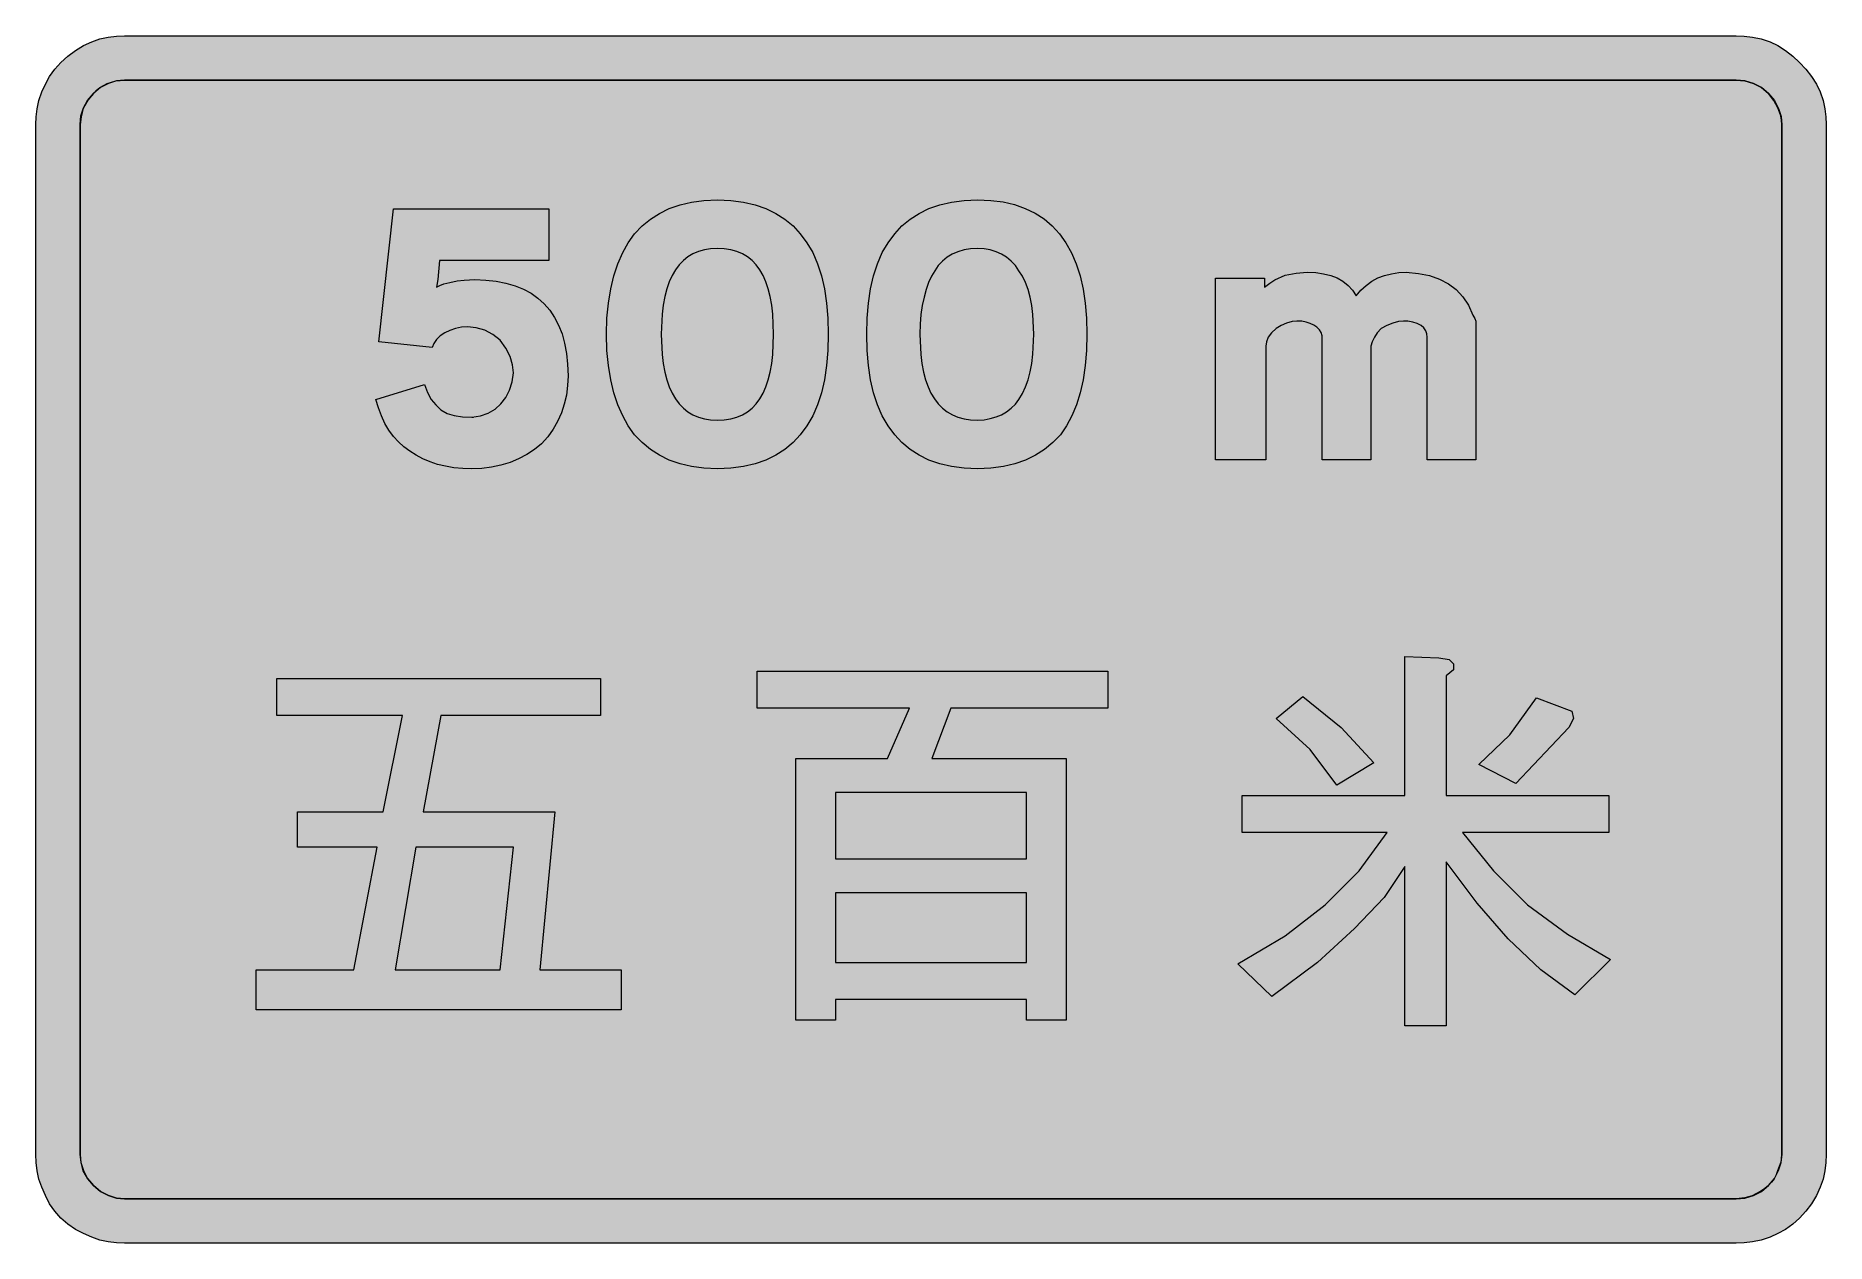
# Model space of a CAD drawing. Header units: metres. Extents: x 103 to 466, y 14 to 259.
import ezdxf

# ---------------------------------------------------------------- set-up
doc = ezdxf.new("R2010")
doc.units = ezdxf.units.M
for name, color, linetype, true_color in [('FILL_BLACK_000000', 7, 'Continuous', 0x000000), ('FILL_WHITE_FFFFFF', 7, 'Continuous', 0xffffff), ('STROKE_BLACK_000000', 7, 'Continuous', 0x000000)]:
    doc.layers.add(name, color=color, linetype=linetype, true_color=true_color)

msp = doc.modelspace()

# ---------------------------------------------------------------- hatches: boundary and pattern name
at = {"layer": 'FILL_BLACK_000000', "true_color": 0x000000}
h = msp.add_hatch(color=7, dxfattribs=at)
h.dxf.hatch_style = 1
h.paths.add_polyline_path([(450.91, 259.18), (452.67, 258.81), (454.47, 258.24), (456.04, 257.46), (457.58, 256.48), (459.07, 255.33), (460.47, 254.04), (461.76, 252.64), (462.91, 251.15), (463.89, 249.61), (464.67, 248.04), (465.24, 246.29), (465.61, 244.63), (465.81, 243.02), (465.87, 241.44), (465.87, 32.34), (465.81, 30.72), (465.61, 29.04), (465.24, 27.36), (464.67, 25.74), (463.89, 24), (462.91, 22.36), (461.76, 20.85), (460.47, 19.44), (459.07, 18.2), (457.58, 17.15), (456.04, 16.28), (454.47, 15.54), (452.67, 14.97), (450.91, 14.6), (449.2, 14.4), (447.57, 14.34), (120.57, 14.34), (118.95, 14.4), (117.27, 14.6), (115.59, 14.97), (113.97, 15.54), (112.23, 16.28), (110.6, 17.15), (109.08, 18.2), (107.67, 19.44), (106.43, 20.85), (105.38, 22.36), (104.51, 24), (103.77, 25.74), (103.2, 27.36), (102.83, 29.04), (102.63, 30.72), (102.57, 32.34), (102.57, 241.44), (102.63, 243.02), (102.83, 244.63), (103.2, 246.29), (103.77, 248.04), (104.51, 249.61), (105.38, 251.15), (106.43, 252.64), (107.67, 254.04), (109.08, 255.33), (110.6, 256.48), (112.23, 257.46), (113.97, 258.24), (115.59, 258.81), (117.27, 259.18), (118.95, 259.38), (120.57, 259.44), (447.57, 259.44), (449.2, 259.38), (450.91, 259.18)])
h.paths.add_polyline_path([(118.95, 250.27), (117.31, 249.77), (115.72, 248.92), (114.27, 247.74), (113.11, 246.35), (112.17, 244.74), (111.76, 242.98), (111.57, 241.44), (111.57, 32.34), (111.74, 30.72), (112.25, 29.08), (113.09, 27.49), (114.27, 26.04), (115.72, 24.86), (117.31, 24.01), (118.95, 23.51), (120.57, 23.34), (447.57, 23.34), (449.36, 23.51), (451.1, 24.01), (452.72, 24.86), (454.17, 26.04), (455.35, 27.49), (456.2, 29.08), (456.7, 30.72), (456.87, 32.34), (456.87, 241.44), (456.82, 242.33), (456.66, 243.18), (456.08, 244.81), (455.22, 246.33), (454.17, 247.74), (452.72, 248.92), (451.1, 249.77), (449.36, 250.27), (447.57, 250.44), (120.57, 250.44), (118.95, 250.27)], flags=16)
h = msp.add_hatch(color=7, dxfattribs=at)
h.dxf.hatch_style = 1
h.paths.add_polyline_path([(263.03, 192.49), (262.59, 189.62), (261.98, 186.95), (261.19, 184.5), (260.21, 182.26), (259.03, 180.24), (257.67, 178.44), (256.22, 176.85), (254.58, 175.46), (252.75, 174.28), (250.73, 173.3), (248.53, 172.54), (246.15, 171.99), (243.6, 171.65), (240.87, 171.54), (238.15, 171.65), (235.63, 171.99), (233.29, 172.54), (231.12, 173.3), (229.12, 174.28), (227.29, 175.46), (225.6, 176.85), (224.07, 178.44), (222.79, 180.24), (221.66, 182.26), (220.68, 184.5), (219.87, 186.95), (219.22, 189.62), (218.75, 192.49), (218.47, 195.56), (218.37, 198.84), (218.47, 202.12), (218.75, 205.19), (219.22, 208.06), (219.87, 210.73), (220.68, 213.18), (221.66, 215.42), (222.79, 217.44), (224.07, 219.24), (225.6, 220.83), (227.29, 222.22), (229.12, 223.4), (231.12, 224.38), (233.29, 225.14), (235.63, 225.69), (238.15, 226.03), (240.87, 226.14), (243.6, 226.03), (246.15, 225.69), (248.53, 225.14), (250.73, 224.38), (252.75, 223.4), (254.58, 222.22), (256.22, 220.83), (257.67, 219.24), (259.03, 217.44), (260.21, 215.42), (261.19, 213.18), (261.98, 210.73), (262.59, 208.06), (263.03, 205.19), (263.29, 202.12), (263.37, 198.84), (263.29, 195.56), (263.03, 192.49)])
h.paths.add_polyline_path([(251.89, 204.79), (251.59, 206.49), (251.2, 208.06), (250.72, 209.49), (250.15, 210.78), (249.5, 211.93), (248.75, 212.94), (247.9, 213.82), (246.97, 214.56), (245.94, 215.17), (244.82, 215.64), (243.6, 215.97), (242.28, 216.17), (240.87, 216.24), (239.51, 216.17), (238.23, 215.97), (237.03, 215.64), (235.92, 215.17), (234.9, 214.56), (233.97, 213.82), (233.12, 212.94), (232.36, 211.93), (231.68, 210.78), (231.1, 209.49), (230.6, 208.06), (230.2, 206.49), (229.88, 204.79), (229.65, 202.95), (229.47, 198.84), (229.65, 194.73), (229.88, 192.89), (230.2, 191.19), (230.6, 189.62), (231.1, 188.19), (231.68, 186.9), (232.36, 185.75), (233.12, 184.74), (233.97, 183.86), (234.9, 183.12), (235.92, 182.51), (237.03, 182.04), (238.23, 181.71), (239.51, 181.51), (240.87, 181.44), (242.28, 181.51), (243.6, 181.71), (244.82, 182.04), (245.94, 182.51), (246.97, 183.12), (247.9, 183.86), (248.75, 184.74), (249.5, 185.75), (250.15, 186.9), (250.72, 188.19), (251.2, 189.62), (251.59, 191.19), (251.89, 192.89), (252.1, 194.73), (252.27, 198.84), (252.1, 202.95), (251.89, 204.79)], flags=16)
h = msp.add_hatch(color=7, dxfattribs=at)
h.dxf.hatch_style = 1
h.paths.add_polyline_path([(315.53, 192.49), (315.11, 189.62), (314.52, 186.95), (313.76, 184.5), (312.83, 182.26), (311.74, 180.24), (310.47, 178.44), (308.94, 176.85), (307.25, 175.46), (305.42, 174.28), (303.42, 173.3), (301.25, 172.54), (298.91, 171.99), (296.39, 171.65), (293.67, 171.54), (290.94, 171.65), (288.39, 171.99), (286.01, 172.54), (283.81, 173.3), (281.79, 174.28), (279.96, 175.46), (278.32, 176.85), (276.87, 178.44), (275.51, 180.24), (274.33, 182.26), (273.35, 184.5), (272.56, 186.95), (271.95, 189.62), (271.51, 192.49), (271.25, 195.56), (271.17, 198.84), (271.25, 202.12), (271.51, 205.19), (271.95, 208.06), (272.56, 210.73), (273.35, 213.18), (274.33, 215.42), (275.51, 217.44), (276.87, 219.24), (278.32, 220.83), (279.96, 222.22), (281.79, 223.4), (283.81, 224.38), (286.01, 225.14), (288.39, 225.69), (290.94, 226.03), (293.67, 226.14), (296.34, 226.03), (298.84, 225.71), (301.18, 225.16), (303.34, 224.41), (305.33, 223.43), (307.15, 222.25), (308.8, 220.85), (310.28, 219.24), (311.59, 217.42), (312.72, 215.39), (313.68, 213.15), (314.47, 210.7), (315.08, 208.04), (315.52, 205.18), (315.78, 202.11), (315.87, 198.84), (315.79, 195.56), (315.53, 192.49)])
h.paths.add_polyline_path([(304.67, 204.71), (304.36, 206.41), (303.94, 207.97), (303.42, 209.39), (302.8, 210.64), (302.07, 211.74), (301.34, 212.79), (300.5, 213.71), (299.57, 214.48), (298.55, 215.11), (297.44, 215.61), (296.25, 215.96), (294.99, 216.17), (293.67, 216.24), (292.25, 216.17), (290.92, 215.96), (289.68, 215.61), (288.53, 215.11), (287.49, 214.48), (286.54, 213.71), (285.7, 212.79), (284.97, 211.74), (284.32, 210.64), (283.74, 209.39), (283.23, 207.97), (282.8, 206.41), (282.44, 204.71), (282.19, 202.88), (282.03, 200.92), (281.97, 198.84), (282.15, 194.73), (282.38, 192.89), (282.7, 191.19), (283.11, 189.62), (283.62, 188.19), (284.21, 186.9), (284.9, 185.75), (285.67, 184.74), (286.54, 183.86), (287.5, 183.12), (288.55, 182.51), (289.69, 182.04), (290.93, 181.71), (292.25, 181.51), (293.67, 181.44), (294.99, 181.51), (296.25, 181.72), (297.44, 182.06), (298.55, 182.53), (299.57, 183.12), (300.5, 183.84), (301.34, 184.68), (302.07, 185.64), (302.8, 186.83), (303.42, 188.17), (303.94, 189.63), (304.36, 191.23), (304.67, 192.95), (304.9, 194.79), (305.07, 198.84), (304.9, 202.88), (304.67, 204.71)], flags=16)
h = msp.add_hatch(color=7, dxfattribs=at)
h.dxf.hatch_style = 1
h.paths.add_polyline_path([(192.8, 182.3), (194.37, 182.86), (195.76, 183.67), (196.96, 184.74), (197.95, 186.03), (198.71, 187.52), (199.22, 189.2), (199.47, 191.04), (199.3, 192.66), (198.8, 194.34), (197.95, 196.02), (196.77, 197.64), (195.32, 198.82), (193.7, 199.66), (191.96, 200.17), (190.17, 200.34), (188.94, 200.26), (187.74, 200.02), (186.6, 199.64), (185.56, 199.14), (184.64, 198.52), (183.88, 197.81), (183.32, 197.01), (182.97, 196.14), (172.17, 197.34), (175.17, 224.34), (206.67, 224.34), (206.67, 213.84), (184.47, 213.84), (184.17, 209.94), (183.87, 208.44), (184.55, 208.78), (185.39, 209.07), (186.57, 209.34), (188.08, 209.69), (189.46, 209.86), (191.67, 209.94), (193.91, 209.86), (196.01, 209.63), (197.98, 209.25), (199.81, 208.71), (201.5, 208.02), (203.06, 207.17), (204.47, 206.18), (205.73, 205.03), (206.86, 203.73), (207.83, 202.28), (208.66, 200.68), (209.35, 198.93), (209.88, 197.03), (210.26, 194.98), (210.49, 192.78), (210.57, 190.44), (210.49, 188.44), (210.23, 186.51), (209.81, 184.65), (209.22, 182.87), (208.46, 181.16), (207.53, 179.56), (206.44, 178.05), (205.17, 176.64), (203.75, 175.47), (202.21, 174.45), (200.55, 173.58), (198.8, 172.85), (196.96, 172.28), (195.05, 171.87), (193.08, 171.62), (191.07, 171.54), (189.2, 171.6), (187.41, 171.77), (185.71, 172.05), (184.1, 172.44), (182.56, 172.95), (181.11, 173.56), (179.75, 174.3), (178.47, 175.14), (177.28, 176), (176.17, 176.99), (175.15, 178.12), (174.23, 179.38), (173.41, 180.76), (172.69, 182.27), (172.08, 183.9), (171.57, 185.64), (181.47, 188.64), (182.03, 187), (182.78, 185.64), (183.71, 184.51), (184.77, 183.54), (186.01, 182.8), (187.47, 182.34), (189.16, 182.11), (191.07, 182.04), (192.8, 182.3)])
h = msp.add_hatch(color=7, dxfattribs=at)
h.dxf.hatch_style = 1
h.paths.add_polyline_path([(379.07, 201.43), (377.93, 201.13), (376.74, 200.65), (375.57, 200.04), (374.78, 199.14), (374.18, 198.24), (373.76, 197.34), (373.47, 196.44), (373.47, 196.14), (373.47, 173.34), (363.57, 173.34), (363.57, 198.24), (363.57, 198.54), (363.38, 199.19), (363.03, 199.77), (362.54, 200.28), (361.92, 200.72), (361.19, 201.07), (360.36, 201.32), (359.45, 201.48), (358.47, 201.54), (357.48, 201.43), (356.37, 201.13), (355.26, 200.65), (354.27, 200.04), (353.31, 199.14), (352.66, 198.24), (352.29, 197.34), (352.17, 196.44), (352.17, 196.14), (352.17, 173.34), (341.97, 173.34), (341.97, 210.24), (351.87, 210.24), (351.87, 208.44), (352.95, 209.24), (353.97, 209.87), (356.07, 210.84), (358.32, 211.25), (360.57, 211.44), (362.3, 211.37), (363.89, 211.15), (365.34, 210.79), (366.65, 210.28), (367.81, 209.61), (368.84, 208.78), (369.72, 207.79), (370.47, 206.64), (371.43, 207.79), (372.49, 208.78), (373.64, 209.61), (374.9, 210.28), (376.23, 210.79), (377.64, 211.15), (379.12, 211.37), (380.67, 211.44), (383.15, 211.21), (385.4, 210.76), (387.42, 210.06), (389.22, 209.12), (390.8, 207.92), (392.15, 206.46), (393.27, 204.74), (394.17, 202.74), (394.58, 202.03), (394.77, 201.54), (394.77, 200.04), (394.77, 199.74), (394.77, 173.34), (384.87, 173.34), (384.87, 198.24), (384.81, 198.91), (384.61, 199.55), (384.24, 200.14), (383.67, 200.64), (382.9, 201.03), (381.98, 201.31), (381.01, 201.48), (380.07, 201.54), (379.07, 201.43)])
h = msp.add_hatch(color=7, dxfattribs=at)
h.dxf.hatch_style = 1
h.paths.add_polyline_path([(347.37, 105.24), (380.37, 105.24), (380.37, 133.44), (387.27, 133.14), (389.37, 132.84), (390.27, 131.94), (390.27, 130.74), (388.77, 129.54), (388.77, 105.24), (421.77, 105.24), (421.77, 97.74), (392.07, 97.74), (398.37, 89.94), (405.27, 83.04), (413.37, 77.04), (422.07, 71.94), (414.87, 64.74), (407.97, 69.84), (401.37, 76.14), (395.07, 83.34), (388.77, 91.74), (388.77, 58.44), (380.37, 58.44), (380.37, 90.84), (376.17, 84.54), (370.17, 78.24), (362.67, 71.34), (353.37, 64.44), (346.47, 71.04), (356.07, 76.74), (364.17, 83.04), (371.07, 89.94), (376.77, 97.74), (347.37, 97.74), (347.37, 105.24)])
h = msp.add_hatch(color=7, dxfattribs=at)
h.dxf.hatch_style = 1
h.paths.add_polyline_path([(217.17, 121.44), (184.77, 121.44), (181.17, 101.94), (207.87, 101.94), (204.87, 69.84), (221.37, 69.84), (221.37, 61.74), (147.27, 61.74), (147.27, 69.84), (167.07, 69.84), (171.87, 94.74), (155.67, 94.74), (155.67, 101.94), (173.07, 101.94), (176.97, 121.44), (151.47, 121.44), (151.47, 128.94), (217.17, 128.94), (217.17, 121.44)])
h.paths.add_polyline_path([(199.47, 94.74), (179.67, 94.74), (175.47, 69.84), (196.77, 69.84), (199.47, 94.74)], flags=16)
h = msp.add_hatch(color=7, dxfattribs=at)
h.dxf.hatch_style = 1
h.paths.add_polyline_path([(320.07, 122.94), (288.27, 122.94), (284.37, 112.74), (311.67, 112.74), (311.67, 59.64), (303.57, 59.64), (303.57, 63.84), (264.87, 63.84), (264.87, 59.64), (256.77, 59.64), (256.77, 112.74), (275.37, 112.74), (279.87, 122.94), (248.97, 122.94), (248.97, 130.44), (320.07, 130.44), (320.07, 122.94)])
h.paths.add_polyline_path([(264.87, 105.84), (264.87, 92.34), (303.57, 92.34), (303.57, 105.84), (264.87, 105.84)], flags=16)
h.paths.add_polyline_path([(303.57, 85.44), (264.87, 85.44), (264.87, 71.34), (303.57, 71.34), (303.57, 85.44)], flags=16)
h = msp.add_hatch(color=7, dxfattribs=at)
h.dxf.hatch_style = 1
h.paths.add_polyline_path([(367.47, 119.04), (374.07, 111.84), (366.57, 107.34), (361.17, 114.54), (354.27, 120.84), (359.67, 125.34), (367.47, 119.04)])
h = msp.add_hatch(color=7, dxfattribs=at)
h.dxf.hatch_style = 1
h.paths.add_polyline_path([(401.67, 117.54), (407.07, 125.04), (414.27, 122.34), (414.57, 120.84), (413.67, 119.04), (402.87, 107.64), (395.37, 111.54), (401.67, 117.54)])
at = {"layer": 'FILL_WHITE_FFFFFF', "true_color": 0xffffff}
h = msp.add_hatch(color=7, dxfattribs=at)
h.dxf.hatch_style = 1
h.paths.add_polyline_path([(447.57, 250.44), (449.36, 250.27), (451.1, 249.77), (452.72, 248.92), (454.17, 247.74), (455.35, 246.29), (456.2, 244.7), (456.7, 243.06), (456.87, 241.44), (456.87, 32.34), (456.65, 30.8), (455.97, 29.04), (455.69, 28.19), (455.3, 27.43), (454.79, 26.72), (454.17, 26.04), (453.44, 25.42), (452.63, 24.88), (450.87, 23.94), (449.33, 23.53), (447.57, 23.34), (120.57, 23.34), (118.95, 23.51), (117.31, 24.01), (115.72, 24.86), (114.27, 26.04), (113.11, 27.43), (112.17, 29.04), (111.76, 30.8), (111.57, 32.34), (111.57, 241.44), (111.74, 243.18), (112.25, 244.81), (113.09, 246.33), (114.27, 247.74), (114.87, 248.37), (115.55, 248.92), (117.08, 249.77), (118.78, 250.27), (120.57, 250.44), (447.57, 250.44)])

# ---------------------------------------------------------------- linework, layer by layer
at = {"layer": 'FILL_BLACK_000000', "lineweight": 0, "true_color": 0x000000}
for points in [[(450.91, 259.18), (452.67, 258.81), (454.47, 258.24), (456.04, 257.46), (457.58, 256.48), (459.07, 255.33), (460.47, 254.04), (461.76, 252.64), (462.91, 251.15), (463.89, 249.61), (464.67, 248.04), (465.24, 246.29), (465.61, 244.63), (465.81, 243.02), (465.87, 241.44), (465.87, 32.34), (465.81, 30.72), (465.61, 29.04), (465.24, 27.36), (464.67, 25.74), (463.89, 24), (462.91, 22.36), (461.76, 20.85), (460.47, 19.44), (459.07, 18.2), (457.58, 17.15), (456.04, 16.28), (454.47, 15.54), (452.67, 14.97), (450.91, 14.6), (449.2, 14.4), (447.57, 14.34), (120.57, 14.34), (118.95, 14.4), (117.27, 14.6), (115.59, 14.97), (113.97, 15.54), (112.23, 16.28), (110.6, 17.15), (109.08, 18.2), (107.67, 19.44), (106.43, 20.85), (105.38, 22.36), (104.51, 24), (103.77, 25.74), (103.2, 27.36), (102.83, 29.04), (102.63, 30.72), (102.57, 32.34), (102.57, 241.44), (102.63, 243.02), (102.83, 244.63), (103.2, 246.29), (103.77, 248.04), (104.51, 249.61), (105.38, 251.15), (106.43, 252.64), (107.67, 254.04), (109.08, 255.33), (110.6, 256.48), (112.23, 257.46), (113.97, 258.24), (115.59, 258.81), (117.27, 259.18), (118.95, 259.38), (120.57, 259.44), (447.57, 259.44), (449.2, 259.38)], [(118.95, 250.27), (117.31, 249.77), (115.72, 248.92), (114.27, 247.74), (113.11, 246.35), (112.17, 244.74), (111.76, 242.98), (111.57, 241.44), (111.57, 32.34), (111.74, 30.72), (112.25, 29.08), (113.09, 27.49), (114.27, 26.04), (115.72, 24.86), (117.31, 24.01), (118.95, 23.51), (120.57, 23.34), (447.57, 23.34), (449.36, 23.51), (451.1, 24.01), (452.72, 24.86), (454.17, 26.04), (455.35, 27.49), (456.2, 29.08), (456.7, 30.72), (456.87, 32.34), (456.87, 241.44), (456.82, 242.33), (456.66, 243.18), (456.08, 244.81), (455.22, 246.33), (454.17, 247.74), (452.72, 248.92), (451.1, 249.77), (449.36, 250.27), (447.57, 250.44), (120.57, 250.44)], [(263.03, 192.49), (262.59, 189.62), (261.98, 186.95), (261.19, 184.5), (260.21, 182.26), (259.03, 180.24), (257.67, 178.44), (256.22, 176.85), (254.58, 175.46), (252.75, 174.28), (250.73, 173.3), (248.53, 172.54), (246.15, 171.99), (243.6, 171.65), (240.87, 171.54), (238.15, 171.65), (235.63, 171.99), (233.29, 172.54), (231.12, 173.3), (229.12, 174.28), (227.29, 175.46), (225.6, 176.85), (224.07, 178.44), (222.79, 180.24), (221.66, 182.26), (220.68, 184.5), (219.87, 186.95), (219.22, 189.62), (218.75, 192.49), (218.47, 195.56), (218.37, 198.84), (218.47, 202.12), (218.75, 205.19), (219.22, 208.06), (219.87, 210.73), (220.68, 213.18), (221.66, 215.42), (222.79, 217.44), (224.07, 219.24), (225.6, 220.83), (227.29, 222.22), (229.12, 223.4), (231.12, 224.38), (233.29, 225.14), (235.63, 225.69), (238.15, 226.03), (240.87, 226.14), (243.6, 226.03), (246.15, 225.69), (248.53, 225.14), (250.73, 224.38), (252.75, 223.4), (254.58, 222.22), (256.22, 220.83), (257.67, 219.24), (259.03, 217.44), (260.21, 215.42), (261.19, 213.18), (261.98, 210.73), (262.59, 208.06), (263.03, 205.19), (263.29, 202.12), (263.37, 198.84), (263.29, 195.56)], [(315.53, 192.49), (315.11, 189.62), (314.52, 186.95), (313.76, 184.5), (312.83, 182.26), (311.74, 180.24), (310.47, 178.44), (308.94, 176.85), (307.25, 175.46), (305.42, 174.28), (303.42, 173.3), (301.25, 172.54), (298.91, 171.99), (296.39, 171.65), (293.67, 171.54), (290.94, 171.65), (288.39, 171.99), (286.01, 172.54), (283.81, 173.3), (281.79, 174.28), (279.96, 175.46), (278.32, 176.85), (276.87, 178.44), (275.51, 180.24), (274.33, 182.26), (273.35, 184.5), (272.56, 186.95), (271.95, 189.62), (271.51, 192.49), (271.25, 195.56), (271.17, 198.84), (271.25, 202.12), (271.51, 205.19), (271.95, 208.06), (272.56, 210.73), (273.35, 213.18), (274.33, 215.42), (275.51, 217.44), (276.87, 219.24), (278.32, 220.83), (279.96, 222.22), (281.79, 223.4), (283.81, 224.38), (286.01, 225.14), (288.39, 225.69), (290.94, 226.03), (293.67, 226.14), (296.34, 226.03), (298.84, 225.71), (301.18, 225.16), (303.34, 224.41), (305.33, 223.43), (307.15, 222.25), (308.8, 220.85), (310.28, 219.24), (311.59, 217.42), (312.72, 215.39), (313.68, 213.15), (314.47, 210.7), (315.08, 208.04), (315.52, 205.18), (315.78, 202.11), (315.87, 198.84), (315.79, 195.56)], [(192.8, 182.3), (194.37, 182.86), (195.76, 183.67), (196.96, 184.74), (197.95, 186.03), (198.71, 187.52), (199.22, 189.2), (199.47, 191.04), (199.3, 192.66), (198.8, 194.34), (197.95, 196.02), (196.77, 197.64), (195.32, 198.82), (193.7, 199.66), (191.96, 200.17), (190.17, 200.34), (188.94, 200.26), (187.74, 200.02), (186.6, 199.64), (185.56, 199.14), (184.64, 198.52), (183.88, 197.81), (183.32, 197.01), (182.97, 196.14), (172.17, 197.34), (175.17, 224.34), (206.67, 224.34), (206.67, 213.84), (184.47, 213.84), (184.17, 209.94), (183.87, 208.44), (184.55, 208.78), (185.39, 209.07), (186.57, 209.34), (188.08, 209.69), (189.46, 209.86), (191.67, 209.94), (193.91, 209.86), (196.01, 209.63), (197.98, 209.25), (199.81, 208.71), (201.5, 208.02), (203.06, 207.17), (204.47, 206.18), (205.73, 205.03), (206.86, 203.73), (207.83, 202.28), (208.66, 200.68), (209.35, 198.93), (209.88, 197.03), (210.26, 194.98), (210.49, 192.78), (210.57, 190.44), (210.49, 188.44), (210.23, 186.51), (209.81, 184.65), (209.22, 182.87), (208.46, 181.16), (207.53, 179.56), (206.44, 178.05), (205.17, 176.64), (203.75, 175.47), (202.21, 174.45), (200.55, 173.58), (198.8, 172.85), (196.96, 172.28), (195.05, 171.87), (193.08, 171.62), (191.07, 171.54), (189.2, 171.6), (187.41, 171.77), (185.71, 172.05), (184.1, 172.44), (182.56, 172.95), (181.11, 173.56), (179.75, 174.3), (178.47, 175.14), (177.28, 176), (176.17, 176.99), (175.15, 178.12), (174.23, 179.38), (173.41, 180.76), (172.69, 182.27), (172.08, 183.9), (171.57, 185.64), (181.47, 188.64), (182.03, 187), (182.78, 185.64), (183.71, 184.51), (184.77, 183.54), (186.01, 182.8), (187.47, 182.34), (189.16, 182.11), (191.07, 182.04)], [(251.89, 204.79), (251.59, 206.49), (251.2, 208.06), (250.72, 209.49), (250.15, 210.78), (249.5, 211.93), (248.75, 212.94), (247.9, 213.82), (246.97, 214.56), (245.94, 215.17), (244.82, 215.64), (243.6, 215.97), (242.28, 216.17), (240.87, 216.24), (239.51, 216.17), (238.23, 215.97), (237.03, 215.64), (235.92, 215.17), (234.9, 214.56), (233.97, 213.82), (233.12, 212.94), (232.36, 211.93), (231.68, 210.78), (231.1, 209.49), (230.6, 208.06), (230.2, 206.49), (229.88, 204.79), (229.65, 202.95), (229.47, 198.84), (229.65, 194.73), (229.88, 192.89), (230.2, 191.19), (230.6, 189.62), (231.1, 188.19), (231.68, 186.9), (232.36, 185.75), (233.12, 184.74), (233.97, 183.86), (234.9, 183.12), (235.92, 182.51), (237.03, 182.04), (238.23, 181.71), (239.51, 181.51), (240.87, 181.44), (242.28, 181.51), (243.6, 181.71), (244.82, 182.04), (245.94, 182.51), (246.97, 183.12), (247.9, 183.86), (248.75, 184.74), (249.5, 185.75), (250.15, 186.9), (250.72, 188.19), (251.2, 189.62), (251.59, 191.19), (251.89, 192.89), (252.1, 194.73), (252.27, 198.84), (252.1, 202.95)], [(304.67, 204.71), (304.36, 206.41), (303.94, 207.97), (303.42, 209.39), (302.8, 210.64), (302.07, 211.74), (301.34, 212.79), (300.5, 213.71), (299.57, 214.48), (298.55, 215.11), (297.44, 215.61), (296.25, 215.96), (294.99, 216.17), (293.67, 216.24), (292.25, 216.17), (290.92, 215.96), (289.68, 215.61), (288.53, 215.11), (287.49, 214.48), (286.54, 213.71), (285.7, 212.79), (284.97, 211.74), (284.32, 210.64), (283.74, 209.39), (283.23, 207.97), (282.8, 206.41), (282.44, 204.71), (282.19, 202.88), (282.03, 200.92), (281.97, 198.84), (282.15, 194.73), (282.38, 192.89), (282.7, 191.19), (283.11, 189.62), (283.62, 188.19), (284.21, 186.9), (284.9, 185.75), (285.67, 184.74), (286.54, 183.86), (287.5, 183.12), (288.55, 182.51), (289.69, 182.04), (290.93, 181.71), (292.25, 181.51), (293.67, 181.44), (294.99, 181.51), (296.25, 181.72), (297.44, 182.06), (298.55, 182.53), (299.57, 183.12), (300.5, 183.84), (301.34, 184.68), (302.07, 185.64), (302.8, 186.83), (303.42, 188.17), (303.94, 189.63), (304.36, 191.23), (304.67, 192.95), (304.9, 194.79), (305.07, 198.84), (304.9, 202.88)], [(379.07, 201.43), (377.93, 201.13), (376.74, 200.65), (375.57, 200.04), (374.78, 199.14), (374.18, 198.24), (373.76, 197.34), (373.47, 196.44), (373.47, 196.14), (373.47, 173.34), (363.57, 173.34), (363.57, 198.24), (363.57, 198.54), (363.38, 199.19), (363.03, 199.77), (362.54, 200.28), (361.92, 200.72), (361.19, 201.07), (360.36, 201.32), (359.45, 201.48), (358.47, 201.54), (357.48, 201.43), (356.37, 201.13), (355.26, 200.65), (354.27, 200.04), (353.31, 199.14), (352.66, 198.24), (352.29, 197.34), (352.17, 196.44), (352.17, 196.14), (352.17, 173.34), (341.97, 173.34), (341.97, 210.24), (351.87, 210.24), (351.87, 208.44), (352.95, 209.24), (353.97, 209.87), (356.07, 210.84), (358.32, 211.25), (360.57, 211.44), (362.3, 211.37), (363.89, 211.15), (365.34, 210.79), (366.65, 210.28), (367.81, 209.61), (368.84, 208.78), (369.72, 207.79), (370.47, 206.64), (371.43, 207.79), (372.49, 208.78), (373.64, 209.61), (374.9, 210.28), (376.23, 210.79), (377.64, 211.15), (379.12, 211.37), (380.67, 211.44), (383.15, 211.21), (385.4, 210.76), (387.42, 210.06), (389.22, 209.12), (390.8, 207.92), (392.15, 206.46), (393.27, 204.74), (394.17, 202.74), (394.58, 202.03), (394.77, 201.54), (394.77, 200.04), (394.77, 199.74), (394.77, 173.34), (384.87, 173.34), (384.87, 198.24), (384.81, 198.91), (384.61, 199.55), (384.24, 200.14), (383.67, 200.64), (382.9, 201.03), (381.98, 201.31), (381.01, 201.48), (380.07, 201.54)], [(347.37, 105.24), (380.37, 105.24), (380.37, 133.44), (387.27, 133.14), (389.37, 132.84), (390.27, 131.94), (390.27, 130.74), (388.77, 129.54), (388.77, 105.24), (421.77, 105.24), (421.77, 97.74), (392.07, 97.74), (398.37, 89.94), (405.27, 83.04), (413.37, 77.04), (422.07, 71.94), (414.87, 64.74), (407.97, 69.84), (401.37, 76.14), (395.07, 83.34), (388.77, 91.74), (388.77, 58.44), (380.37, 58.44), (380.37, 90.84), (376.17, 84.54), (370.17, 78.24), (362.67, 71.34), (353.37, 64.44), (346.47, 71.04), (356.07, 76.74), (364.17, 83.04), (371.07, 89.94), (376.77, 97.74), (347.37, 97.74)], [(217.17, 121.44), (184.77, 121.44), (181.17, 101.94), (207.87, 101.94), (204.87, 69.84), (221.37, 69.84), (221.37, 61.74), (147.27, 61.74), (147.27, 69.84), (167.07, 69.84), (171.87, 94.74), (155.67, 94.74), (155.67, 101.94), (173.07, 101.94), (176.97, 121.44), (151.47, 121.44), (151.47, 128.94), (217.17, 128.94)], [(320.07, 122.94), (288.27, 122.94), (284.37, 112.74), (311.67, 112.74), (311.67, 59.64), (303.57, 59.64), (303.57, 63.84), (264.87, 63.84), (264.87, 59.64), (256.77, 59.64), (256.77, 112.74), (275.37, 112.74), (279.87, 122.94), (248.97, 122.94), (248.97, 130.44), (320.07, 130.44)], [(367.47, 119.04), (374.07, 111.84), (366.57, 107.34), (361.17, 114.54), (354.27, 120.84), (359.67, 125.34)], [(401.67, 117.54), (407.07, 125.04), (414.27, 122.34), (414.57, 120.84), (413.67, 119.04), (402.87, 107.64), (395.37, 111.54)], [(264.87, 105.84), (264.87, 92.34), (303.57, 92.34), (303.57, 105.84)], [(199.47, 94.74), (179.67, 94.74), (175.47, 69.84), (196.77, 69.84)], [(303.57, 85.44), (264.87, 85.44), (264.87, 71.34), (303.57, 71.34)]]:
    msp.add_lwpolyline(points, close=True, dxfattribs=at)
at = {"layer": 'FILL_WHITE_FFFFFF', "lineweight": 0, "true_color": 0xffffff}
msp.add_lwpolyline([(447.57, 250.44), (449.36, 250.27), (451.1, 249.77), (452.72, 248.92), (454.17, 247.74), (455.35, 246.29), (456.2, 244.7), (456.7, 243.06), (456.87, 241.44), (456.87, 32.34), (456.65, 30.8), (455.97, 29.04), (455.69, 28.19), (455.3, 27.43), (454.79, 26.72), (454.17, 26.04), (453.44, 25.42), (452.63, 24.88), (450.87, 23.94), (449.33, 23.53), (447.57, 23.34), (120.57, 23.34), (118.95, 23.51), (117.31, 24.01), (115.72, 24.86), (114.27, 26.04), (113.11, 27.43), (112.17, 29.04), (111.76, 30.8), (111.57, 32.34), (111.57, 241.44), (111.74, 243.18), (112.25, 244.81), (113.09, 246.33), (114.27, 247.74), (114.87, 248.37), (115.55, 248.92), (117.08, 249.77), (118.78, 250.27), (120.57, 250.44)], close=True, dxfattribs=at)
at = {"layer": 'STROKE_BLACK_000000', "lineweight": 0, "true_color": 0x000000}
msp.add_lwpolyline([(191.07, 182.04), (191.37, 182.04)], dxfattribs=at)
msp.add_lwpolyline([(191.07, 182.04), (191.37, 182.04)], dxfattribs=at)

doc.saveas('drawing.dxf')
